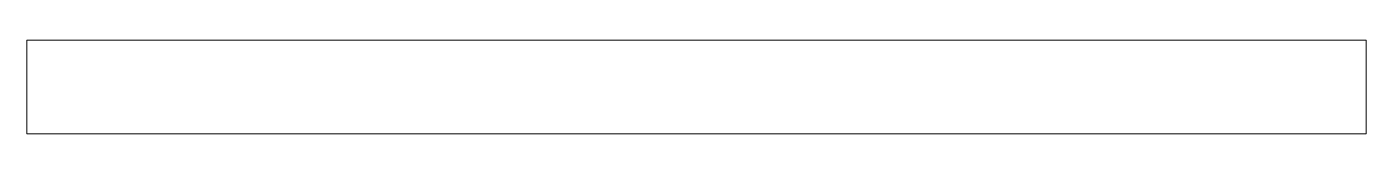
# Model space of a CAD drawing. Header units: millimetres. Extents: x 4220 to 7780, y -7450 to -7200.
import ezdxf

# ---------------------------------------------------------------- set-up
doc = ezdxf.new("R2010")
doc.units = ezdxf.units.MM
doc.header["$MEASUREMENT"] = 0
doc.layers.add('doors4', color=7, linetype='Continuous', lineweight=0)

msp = doc.modelspace()

# ---------------------------------------------------------------- linework, layer by layer
at = {"layer": 'doors4'}
msp.add_lwpolyline([(4220, -7450), (4220, -7200), (7780, -7200), (7780, -7450)], close=True, dxfattribs=at)

doc.saveas('drawing.dxf')
